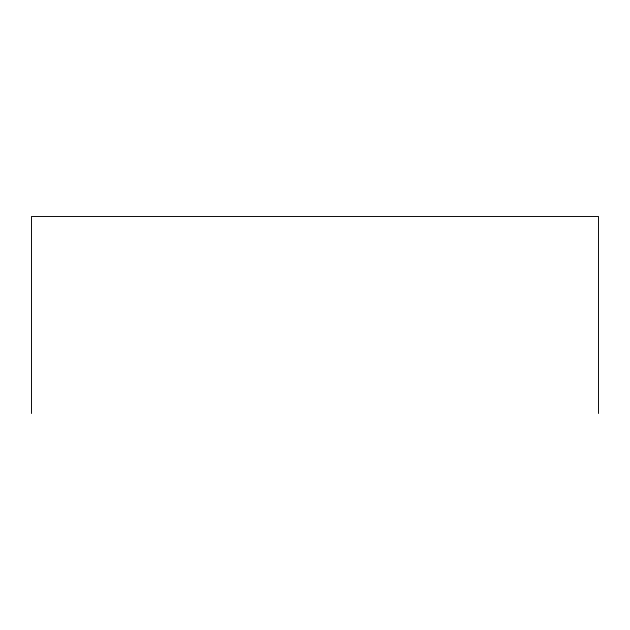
<?xml version="1.0" encoding="UTF-8"?>
<svg xmlns="http://www.w3.org/2000/svg" width="630" height="630" viewBox="0 0 630 630"><rect width="100%" height="100%" fill="white"/><g stroke="black" fill="none" stroke-linecap="round" stroke-linejoin="round"><path stroke-width="0.94" d="M598.5 413.508L598.5 216.492L31.5 216.492L31.5 413.508"/></g></svg>
